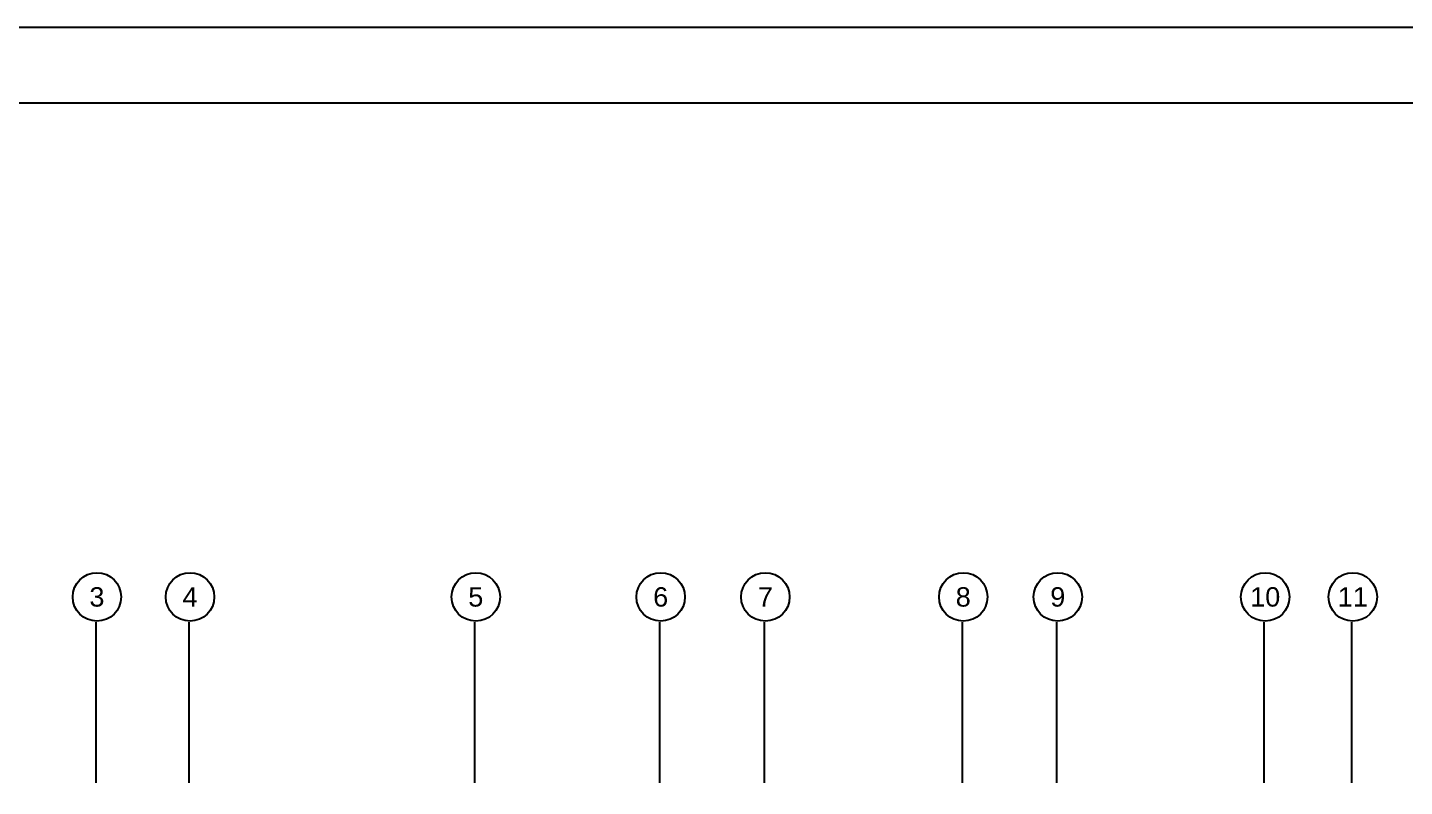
# Model space of a CAD drawing. Header units: millimetres. Extents: x -26398 to 135532, y -376633 to 43268.
# Drawn here: x 8177 to 9597, y -357654 to -356871 of the extents above; entities that cross this region are included whole.
import ezdxf
from ezdxf.enums import TextEntityAlignment as Align

# ---------------------------------------------------------------- set-up
doc = ezdxf.new("R2010")
doc.units = ezdxf.units.MM
doc.layers.add('TƯỜNG', color=52, linetype='Continuous')
doc.styles.get("Standard").update_dxf_attribs({"font": 'arial.ttf'})

# ---------------------------------------------------------------- blocks, each defined once
blk = doc.blocks.new('khung ten a2')
blk.add_lwpolyline([(-1000, 1000), (-1000, 41000), (-58400, 41000), (-58400, 1000)], close=True)
at = {"layer": 'DEFPOINTS', "color": 252}
blk.add_lwpolyline([(0, 0), (0, 42000), (-59400, 42000), (-59400, 0)], close=True, dxfattribs=at)

msp = doc.modelspace()

# ---------------------------------------------------------------- linework, layer by layer
for p, q in [((8247.81, -357649.94), (8247.81, -357484.27)), ((8343.88, -357649.94), (8343.88, -357484.27)), ((8638.6, -357649.94), (8638.6, -357484.27)), ((8829.32, -357649.94), (8829.32, -357484.27)), ((8937.33, -357649.94), (8937.33, -357484.27)), ((9141.41, -357649.94), (9141.41, -357484.27)), ((9238.92, -357649.94), (9238.92, -357484.27)), ((9452.87, -357649.94), (9452.87, -357484.27)), ((9543.21, -357649.94), (9543.21, -357484.27))]:
    msp.add_line(p, q)
for centre in [(8248.7, -357458.1), (8344.77, -357458.1), (8639.5, -357458.1), (8830.21, -357458.1), (8938.22, -357458.1), (9142.3, -357458.1), (9239.81, -357458.1), (9453.77, -357458.1), (9544.11, -357458.1)]:
    msp.add_circle(centre, 25)

# ---------------------------------------------------------------- block references
at = {"xscale": 0.07799562488809286, "yscale": 0.07799562488809286, "zscale": 0.07799562488809286}
msp.add_blockref('khung ten a2', (11596.56, -360146.63), dxfattribs=at)

# ---------------------------------------------------------------- texts
at = {"layer": 'TƯỜNG'}
for s, p in [('3', (8248.7, -357458.1)), ('4', (8344.77, -357458.1)), ('5', (8639.5, -357458.1)), ('6', (8830.21, -357458.1)), ('7', (8938.22, -357458.1)), ('8', (9142.3, -357458.1)), ('9', (9239.81, -357458.1)), ('10', (9453.77, -357458.1)), ('11', (9544.11, -357458.1))]:
    msp.add_text(s, height=20, dxfattribs=at).set_placement(p, align=Align.MIDDLE_CENTER)

doc.saveas('drawing.dxf')
